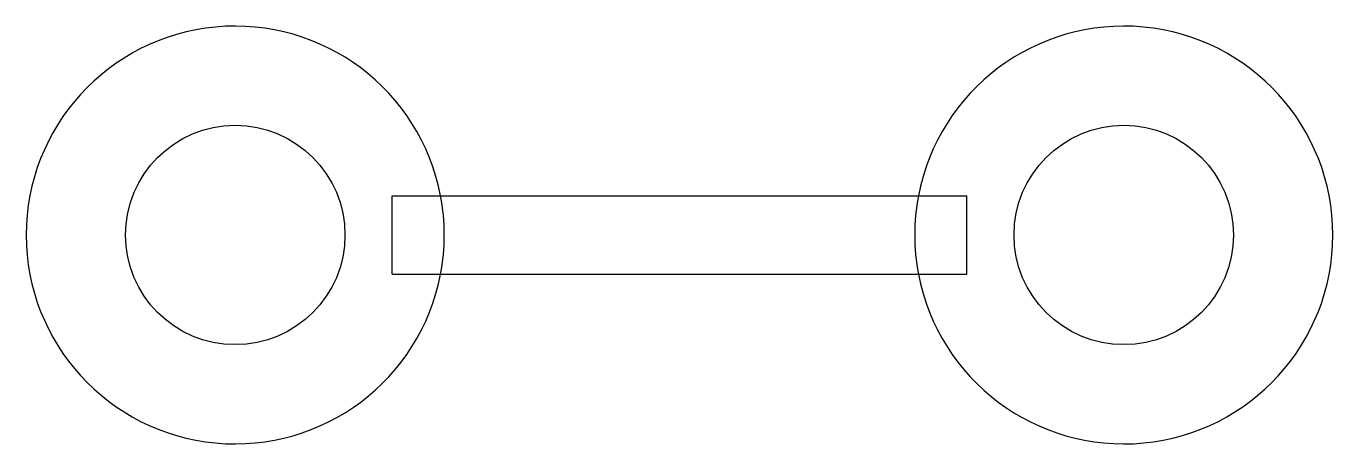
# Model space of a CAD drawing. Extents: x -8 to 42, y -8 to 8.
import ezdxf

# ---------------------------------------------------------------- set-up
doc = ezdxf.new("R2010")
doc.units = 0
doc.layers.add('Shape', color=7, linetype='CONTINUOUS')

msp = doc.modelspace()

# ---------------------------------------------------------------- linework, layer by layer
at = {"layer": 'Shape'}
for p, q in [((6, 1.5, 1.5), (7.85812, 1.5, 1.5)), ((6, -1.5, 1.5), (6, 1.5, 1.5)), ((6, 1.5, 1.5), (7.85812, 1.5, 1.5)), ((6, -1.5, 1.5), (6, 1.5, 1.5)), ((6, 1.5), (7.85812, 1.5)), ((6, -1.5), (6, 1.5)), ((6, 1.5), (7.85812, 1.5)), ((6, -1.5), (6, 1.5)), ((7.85812, 1.5, 1.5), (26.1419, 1.5, 1.5)), ((7.85812, 1.5), (7.85812, 1.5, 1.5)), ((7.85812, 1.5), (26.1419, 1.5)), ((7.85812, 1.5, 1.5), (26.1419, 1.5, 1.5)), ((7.85812, 1.5), (7.85812, 1.5, 1.5)), ((7.85812, 1.5), (26.1419, 1.5)), ((26.1419, 1.5), (26.1419, 1.5, 1.5)), ((26.1419, 1.5, 1.5), (28, 1.5, 1.5)), ((26.1419, 1.5), (26.1419, 1.5, 1.5)), ((26.1419, 1.5, 1.5), (28, 1.5, 1.5)), ((26.1419, 1.5), (28, 1.5)), ((26.1419, 1.5), (28, 1.5)), ((28, -1.5, 1.5), (28, 1.5, 1.5)), ((28, -1.5, 1.5), (28, 1.5, 1.5)), ((28, -1.5), (28, 1.5)), ((28, -1.5), (28, 1.5)), ((4.2, 0), (4.2, 0, 1.5)), ((4.2, 0), (4.2, 0, 1.5)), ((38.2, 0), (38.2, 0, 1.5)), ((38.2, 0), (38.2, 0, 1.5)), ((42, 0), (42, 0, 1.5)), ((42, 0), (42, 0, 1.5)), ((6, -1.5, 1.5), (7.85812, -1.5, 1.5)), ((6, -1.5, 1.5), (7.85812, -1.5, 1.5)), ((6, -1.5), (7.85812, -1.5)), ((6, -1.5), (7.85812, -1.5)), ((7.85812, -1.5, 1.5), (26.1419, -1.5, 1.5)), ((7.85812, -1.5), (7.85812, -1.5, 1.5)), ((7.85812, -1.5), (26.1419, -1.5)), ((7.85812, -1.5, 1.5), (26.1419, -1.5, 1.5)), ((7.85812, -1.5), (7.85812, -1.5, 1.5)), ((7.85812, -1.5), (26.1419, -1.5)), ((26.1419, -1.5, 1.5), (28, -1.5, 1.5)), ((26.1419, -1.5), (26.1419, -1.5, 1.5)), ((26.1419, -1.5, 1.5), (28, -1.5, 1.5)), ((26.1419, -1.5), (26.1419, -1.5, 1.5)), ((26.1419, -1.5), (28, -1.5)), ((26.1419, -1.5), (28, -1.5))]:
    msp.add_line(p, q, dxfattribs=at)
for centre in [(0, 0), (0, 0), (0, 0), (0, 0), (34, 0), (34, 0), (34, 0), (34, 0)]:
    msp.add_circle(centre, 4.2, dxfattribs=at)
for centre, start, end in [((0, 0, 1.5), 10.8069, -10.8069), ((0, 0, 1.5), 10.8069, -10.8069), ((0, 0), 10.8069, -10.8069), ((0, 0), 10.8069, -10.8069), ((34, 0, 1.5), 0, 169.193), ((34, 0), 0, 169.193), ((34, 0, 1.5), 0, 169.193), ((34, 0), 0, 169.193), ((34, 0, 1.5), 169.193, -169.193), ((34, 0, 1.5), 169.193, -169.193), ((34, 0), 169.193, -169.193), ((34, 0), 169.193, -169.193), ((0, 0, 1.5), 0, 10.8069), ((0, 0, 1.5), 0, 10.8069), ((0, 0), 0, 10.8069), ((0, 0), 0, 10.8069), ((0, 0, 1.5), -10.8069, 0), ((0, 0, 1.5), -10.8069, 0), ((0, 0), -10.8069, 0), ((0, 0), -10.8069, 0), ((34, 0, 1.5), -169.193, 0), ((34, 0), -169.193, 0), ((34, 0, 1.5), -169.193, 0), ((34, 0), -169.193, 0)]:
    msp.add_arc(centre, 8, start, end, dxfattribs=at)

doc.saveas('drawing.dxf')
